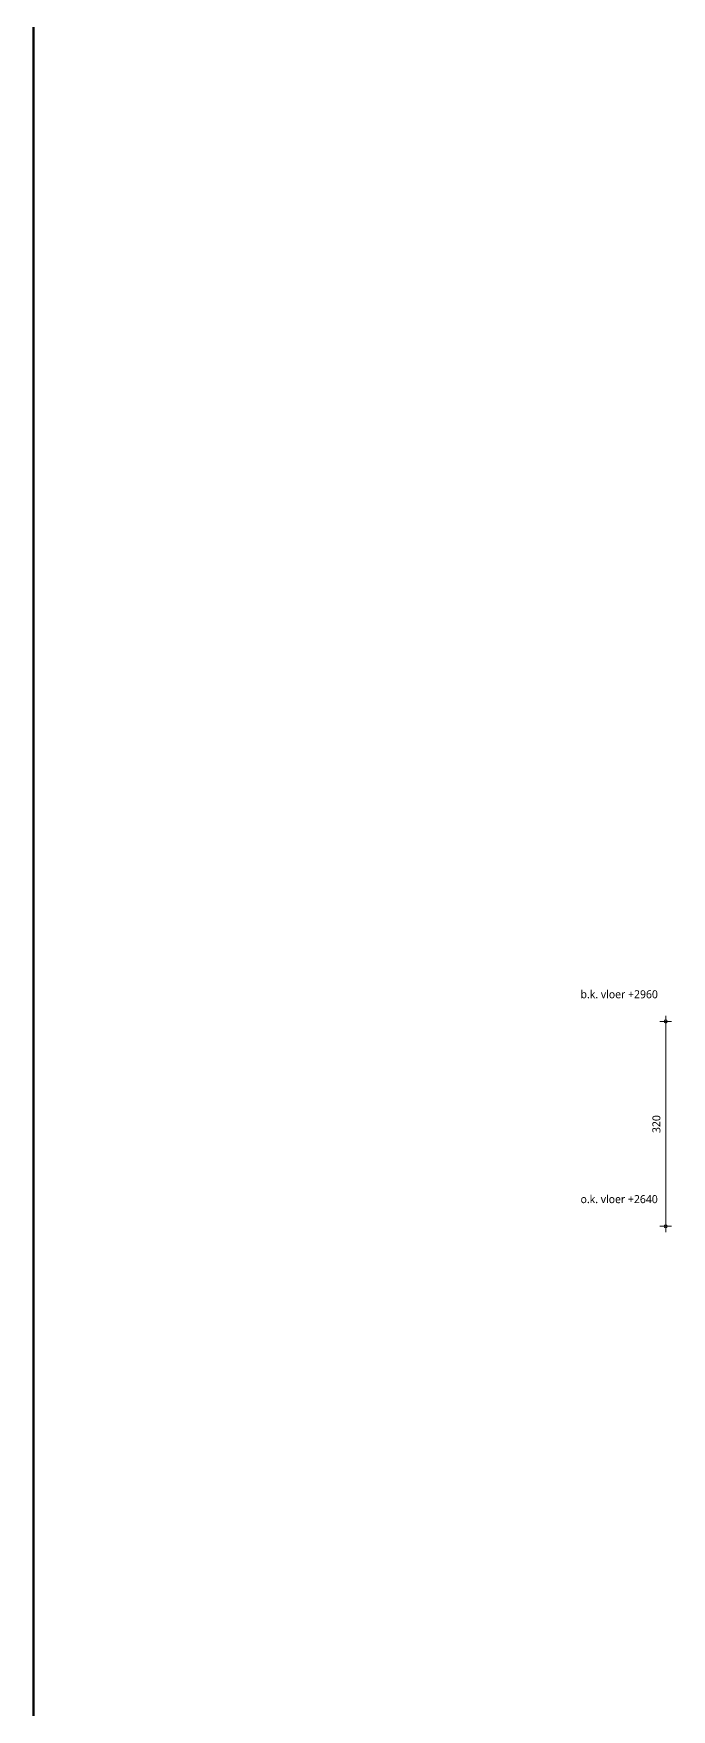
# Model space of a CAD drawing. Header units: millimetres. Extents: x -435 to 27166, y -19117 to 26500.
# Drawn here: x 5765 to 6761, y -16499 to -13881 of the extents above; entities that cross this region are included whole.
import ezdxf

# ---------------------------------------------------------------- set-up
doc = ezdxf.new("R2010")
doc.units = ezdxf.units.MM
for name, color, linetype, lineweight in [('A-ANNO-DIMS', 211, 'Continuous', 13), ('A-ANNO-DIMS-5', 211, 'Continuous', 13), ('A-DETL', 90, 'Continuous', 13), ('G-ANNO-TEXT', 231, 'Continuous', 13)]:
    doc.layers.add(name, color=color, linetype=linetype, lineweight=lineweight)
doc.styles.add('Segoe UI_3', font='segoeui.ttf', dxfattribs={"height": 12.5})
doc.dimstyles.new('2_5_mm_5', dxfattribs={"dimscale": 304.8, "dimtxt": 13.092049, "dimasz": 0.016404, "dimexe": 0.029528, "dimexo": 0.0625, "dimgap": 0.014764, "dimtad": 1, "dimdec": 0, "dimzin": 0, "dimdsep": 46, "dimtxsty": 'Segoe UI_3', "dimblk1": 'DOTBLANK', "dimblk2": 'DOTBLANK', "dimsah": 1, "dimcen": 0.09, "dimdle": 0.029528, "dimazin": 0, "dimtfac": 1, "dimtdec": 4, "dimtix": 1, "dimtmove": 0, "dimatfit": 3, "dimfxl": 0.029528, "dimfxlon": 1, "dimtvp": 1, "dimtfill": 1, "dimtolj": 1, "dimtzin": 0, "dimarcsym": 2})

# ---------------------------------------------------------------- blocks, each defined once
blk = doc.blocks.new('DIMBLOCK612-Details Appartement')
at = {"layer": 'A-ANNO-DIMS-5'}
for p, q in [((6752.2, -15415.5), (6752.2, -15753.5)), ((6752.2, -15424.5), (6743.2, -15424.5)), ((6752.2, -15424.5), (6761.2, -15424.5)), ((6752.2, -15744.5), (6743.2, -15744.5)), ((6752.2, -15744.5), (6761.2, -15744.5))]:
    blk.add_line(p, q, dxfattribs=at)
for centre in [(6752.2, -15424.5), (6752.2, -15744.5)]:
    blk.add_circle(centre, 2.5, dxfattribs=at)
at = {"layer": 'A-ANNO-DIMS-5', "color": 0, "insert": (6731.4, -15598.8), "char_height": 12.5, "width": 34.277, "attachment_point": 1, "rotation": 90, "line_spacing_factor": 1.142579, "style": 'Segoe UI_3', "bg_fill": 3, "box_fill_scale": 1.25, "bg_fill_color": 9, "bg_fill_true_color": 13158600, "bg_fill_transparency": 0}
blk.add_mtext('320', dxfattribs=at)
blk = doc.blocks.new('_DotBlank')
at = {"color": 0, "linetype": 'ByBlock', "lineweight": -2}
blk.add_line((-0.5, 0), (-1, 0), dxfattribs=at)
blk.add_circle((0, 0), 0.5, dxfattribs=at)

msp = doc.modelspace()

# ---------------------------------------------------------------- linework, layer by layer
at = {"layer": 'A-DETL', "lineweight": 50}
msp.add_line((5765.5, 23367.5), (5765.5, -19116.8), dxfattribs=at)

# ---------------------------------------------------------------- texts
at = {"layer": 'G-ANNO-TEXT', "color": 7, "char_height": 12.5, "width": 150.717, "attachment_point": 1, "style": 'Segoe UI_3'}
for s, insert in [('b.k. vloer +2960', (6619.3, -15375.8)), ('o.k. vloer +2640', (6619.3, -15695.8))]:
    msp.add_mtext(s, dxfattribs=dict(at, insert=insert))

# ---------------------------------------------------------------- next in the draw order: dimensions: what is measured, and where the dimension line sits
at = {"layer": 'A-ANNO-DIMS'}
dim = msp.add_linear_dim(base=(6752.2, -15744.5), p1=(6761.2, -15424.5), p2=(6761.2, -15744.5), angle=90, dimstyle='2_5_mm_5', override={"dimpost": '<>', "dimfxl": 320}, dxfattribs=at)
dim.commit()
dim.dimension.update_dxf_attribs({"geometry": 'DIMBLOCK612-Details Appartement', "text_midpoint": (6741.2, -15584.5)})

doc.saveas('drawing.dxf')
